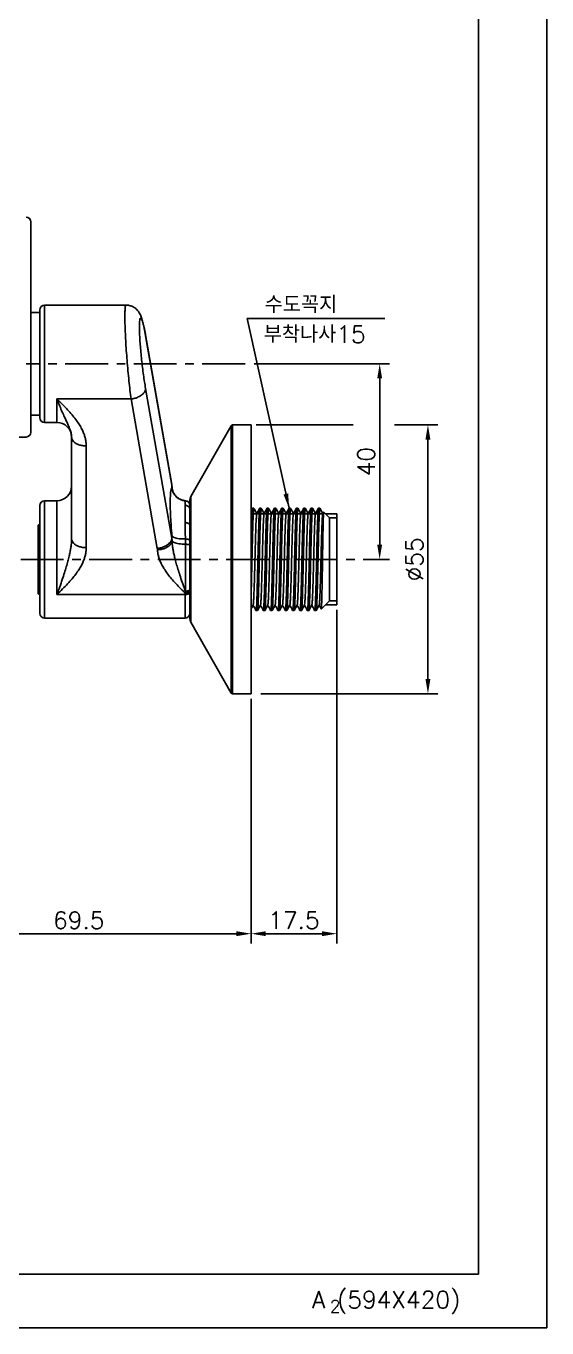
# Model space of a CAD drawing. Extents: x 1183 to 1777, y -1245 to -825.
# Drawn here: x 1670.5 to 1777, y -1245 to -978.7 of the extents above; entities that cross this region are included whole.
import ezdxf

# ---------------------------------------------------------------- set-up
doc = ezdxf.new("R2010")
doc.units = 0
doc.header["$LTSCALE"] = 7
doc.header["$MEASUREMENT"] = 0
doc.linetypes.add('CENTER', pattern=[2, 1.25, -0.25, 0.25, -0.25])
doc.layers.get('0').update_dxf_attribs({"color": 2, "linetype": 'CONTINUOUS'})
for name, color, linetype in [('CL', 1, 'CENTER'), ('DIM', 2, 'CONTINUOUS'), ('DWG', 7, 'CONTINUOUS'), ('hat', 3, 'CONTINUOUS')]:
    doc.layers.add(name, color=color, linetype=linetype)
doc.styles.add('GHS', font='ROMANS', dxfattribs={"bigfont": 'GHS'})
doc.dimstyles.get("Standard").update_dxf_attribs({"dimtxt": 0.18, "dimasz": 0.18, "dimexe": 0.18, "dimexo": 0.0625, "dimgap": 0.09, "dimtad": 0, "dimtih": 1, "dimtoh": 1, "dimdec": 4, "dimzin": 0, "dimdsep": 46, "dimtxsty": 'Standard', "dimcen": 0.09, "dimadec": 0, "dimazin": 0, "dimtfac": 1, "dimtdec": 4, "dimtofl": 0, "dimtmove": 0, "dimatfit": 3, "dimfxl": 0, "dimtolj": 1, "dimtzin": 0, "dimarcsym": 0})

# ---------------------------------------------------------------- blocks, each defined once
blk = doc.blocks.new('BORDER')
for p, q in [((1.00000000000004, 0), (1.00000000000004, 1.00000000000004)), ((0, 0), (1.00000000000004, 0))]:
    blk.add_line(p, q)
blk = doc.blocks.new('양식')
at = {"color": 4}
for p, q in [((1768.000000906221, 385.9999992715987), (1768.000000906221, 10.99999927159865)), ((1768.000000906221, 10.99999927159865), (1219.000000906221, 10.99999927159865))]:
    blk.add_line(p, q, dxfattribs=at)
at = {"xscale": 594, "yscale": 420, "zscale": 594}
blk.add_blockref('BORDER', (1188.000000906221, -7.28401346350438e-07), dxfattribs=at)
at = {"color": 7, "style": 'GHS'}
for s, height, p in [('A (594X420)', 3.5, (1734.013847152984, 4.026903004543783)), ('2', 2.5, (1737.667529267826, 3.194927839217144))]:
    blk.add_text(s, height=height, dxfattribs=at).set_placement(p)

msp = doc.modelspace()

# ---------------------------------------------------------------- linework, layer by layer
for p, q in [((1734.042954012657, -1098.095363031754), (1734.042954012657, -1166.348027385721)), ((1716.542954012657, -1116.279861953754), (1716.542954012657, -1166.348027385721)), ((1716.542954012657, -1116.279861953754), (1716.542954012657, -1166.348027385721)), ((1650.042954012657, -1164.348027385721), (1714.499951717267, -1164.348027385721)), ((1719.542954012657, -1164.348027385721), (1731.042954012657, -1164.348027385721))]:
    msp.add_line(p, q)
for points in [[(1713.542954012657, -1163.848027385721), (1713.542954012657, -1164.848027385721), (1716.542954012657, -1164.348027385721)], [(1719.542954012657, -1163.848027385721), (1719.542954012657, -1164.848027385721), (1716.542954012657, -1164.348027385721)], [(1731.042954012657, -1163.848027385721), (1731.042954012657, -1164.848027385721), (1734.042954012657, -1164.348027385721)]]:
    msp.add_solid(points)
at = {"layer": 'CL'}
for p, q in [((1715.316473406007, -1047.769447060939), (1670.585956297847, -1047.769447060939)), ((1669.459892264103, -1087.779863031754), (1740.415198430457, -1087.779863031754))]:
    msp.add_line(p, q, dxfattribs=at)
at = {"layer": 'DIM'}
for p, q in [((1717.163681242452, -1047.769447061004), (1744.81501815164, -1047.769447061004)), ((1742.81501815164, -1050.769447061004), (1742.81501815164, -1084.779863031754)), ((1717.542954012657, -1060.279864109754), (1737.377675647087, -1060.279864109754)), ((1745.826354904458, -1060.279864109754), (1754.673642897343, -1060.279864109754)), ((1752.673642897343, -1063.279864109754), (1752.673642897343, -1112.279861953754)), ((1740.458200725847, -1087.779863031754), (1744.81501815164, -1087.779863031754)), ((1718.499951717267, -1115.279861953754), (1754.673642897343, -1115.279861953754))]:
    msp.add_line(p, q, dxfattribs=at)
for points in [[(1742.31501815164, -1050.769447061004), (1743.31501815164, -1050.769447061004), (1742.81501815164, -1047.769447061004)], [(1752.173642897343, -1063.279864109754), (1753.173642897343, -1063.279864109754), (1752.673642897343, -1060.279864109754)], [(1742.31501815164, -1084.779863031754), (1743.31501815164, -1084.779863031754), (1742.81501815164, -1087.779863031754)], [(1752.173642897343, -1112.279861953754), (1753.173642897343, -1112.279861953754), (1752.673642897343, -1115.279861953754)]]:
    msp.add_solid(points, dxfattribs=at)
at = {"layer": 'DWG', "color": 7, "linetype": 'Continuous'}
for p, q in [((1671.542954002457, -1018.746947060939), (1671.542954002458, -1061.746947060839)), ((1671.542954002457, -1037.269447061004), (1673.342954012656, -1037.269447061004)), ((1671.542954002457, -1058.269447061004), (1673.342954012656, -1058.269447061004)), ((1670.542954002458, -1062.746947060839), (1622.543089589557, -1062.746947060839))]:
    msp.add_line(p, q, dxfattribs=at)
at = {"layer": 'DWG'}
for p, q in [((1674.342954012656, -1035.769447061054), (1690.991126874258, -1035.769447061054)), ((1674.342954012656, -1035.769447240554), (1674.342954012656, -1059.769446881454)), ((1673.342954012656, -1036.770015923954), (1673.342954012656, -1058.768878198154)), ((1694.954735921458, -1041.852999819654), (1700.324770201758, -1072.428783119954)), ((1694.970765517757, -1042.037845378854), (1700.340799953958, -1072.613629566654)), ((1700.340799953958, -1083.408628091654), (1694.970765517757, -1052.832843903854)), ((1676.842954012656, -1054.966112744354), (1676.842954012656, -1059.769447060654)), ((1691.999961311558, -1054.966112744354), (1676.842955887358, -1054.966112744354)), ((1697.369884333159, -1085.541262562254), (1691.999961311558, -1054.966112744354)), ((1674.342954012656, -1059.769447061054), (1676.842954012656, -1059.769447061054)), ((1704.237822506959, -1074.940517542154), (1712.456773138856, -1060.431994038354)), ((1712.456773134258, -1060.431994048354), (1712.456773134258, -1115.127732015154)), ((1712.717799497858, -1060.279863033754), (1712.717799497858, -1115.279863029854)), ((1712.717799497958, -1060.279863031754), (1716.542954012657, -1060.279863031754)), ((1716.542954012657, -1115.279861953754), (1716.542954012657, -1060.279864109754)), ((1679.842954012656, -1062.769446223054), (1679.842954012656, -1083.574862403554)), ((1682.842954012656, -1064.568612577354), (1682.842954012656, -1085.374028882154)), ((1700.340799953958, -1072.613629566654), (1700.340799953958, -1073.153643964854)), ((1700.368161792858, -1072.863797673854), (1700.367133236158, -1072.816712238854)), ((1700.377491683257, -1072.995611876054), (1700.378138350858, -1073.004769984654)), ((1674.342954012656, -1075.779863031754), (1674.342954012656, -1099.779863031754)), ((1676.842954012656, -1075.779863031754), (1674.342954012656, -1075.779863031754)), ((1676.842954012656, -1075.779863031754), (1676.842954012656, -1094.976528715154)), ((1704.042954012657, -1099.878531535354), (1704.042954012657, -1075.681194528154)), ((1704.237822506959, -1100.619208521354), (1704.237822506959, -1074.940517542154)), ((1673.342954012656, -1076.780061016454), (1673.342954012656, -1098.779671860754)), ((1703.042953603657, -1080.248435458754), (1703.042953665358, -1076.699303139854)), ((1731.202366253958, -1078.464363031754), (1716.542954012657, -1078.464363031754)), ((1716.790951942858, -1077.312385092354), (1716.801395155857, -1077.302363031854)), ((1716.801394592058, -1077.302363031754), (1717.091596766557, -1077.302363031754)), ((1717.102039416259, -1077.312385093254), (1717.091599898158, -1077.302363032654)), ((1718.290951942858, -1077.312385092354), (1718.301397723659, -1077.302363032654)), ((1718.301394592058, -1077.302363031754), (1718.591596766557, -1077.302363031754)), ((1718.602039416259, -1077.312385093254), (1718.591607708259, -1077.302363042754)), ((1719.790951942858, -1077.312385092354), (1719.801405533757, -1077.302363042754)), ((1719.801394592058, -1077.302363031754), (1720.091596766557, -1077.302363031754)), ((1720.102039416259, -1077.312385093254), (1720.091596980758, -1077.302363031754)), ((1721.290951942858, -1077.312385092354), (1721.301394806258, -1077.302363031754)), ((1721.301394592058, -1077.302363031754), (1721.591596766557, -1077.302363031754)), ((1722.790951942858, -1077.312385092354), (1722.801408529558, -1077.302363049654)), ((1722.801394592058, -1077.302363031754), (1723.091596766557, -1077.302363031754)), ((1723.102039416259, -1077.312385093254), (1723.091598742958, -1077.302363032154)), ((1724.290951942858, -1077.312385092354), (1724.301396568459, -1077.302363032154)), ((1724.301394592058, -1077.302363031754), (1724.591596766557, -1077.302363031754)), ((1724.602039416259, -1077.312385093254), (1724.591604922556, -1077.302363037854)), ((1725.790951942858, -1077.312385092354), (1725.801402748057, -1077.302363037854)), ((1725.801394592058, -1077.302363031754), (1726.091596766557, -1077.302363031754)), ((1726.102039416259, -1077.312385093254), (1726.091597728257, -1077.302363031854)), ((1727.290951942858, -1077.312385092354), (1727.301395553757, -1077.302363031854)), ((1727.301394592058, -1077.302363031754), (1727.591596766557, -1077.302363031754)), ((1727.602039416259, -1077.312385093254), (1727.591597264858, -1077.302363031754)), ((1728.790951942858, -1077.312385092354), (1728.801395090359, -1077.302363031754)), ((1728.801394592058, -1077.302363031754), (1729.091596766557, -1077.302363031754)), ((1730.301394595958, -1077.302363031754), (1730.290951942858, -1077.312385092354)), ((1730.301394592058, -1077.302363031754), (1730.565454012656, -1077.302363031754)), ((1730.565454012656, -1077.365121672054), (1730.565454012656, -1077.302363031754)), ((1730.619982500857, -1077.356891519954), (1730.565454012656, -1077.302363031754)), ((1731.370830944458, -1078.118593874054), (1731.378261335856, -1078.115170368254)), ((1732.542954012657, -1079.279863031754), (1731.378269586258, -1078.115178605354)), ((1734.042954012657, -1078.464363031754), (1731.727454012657, -1078.464363031754)), ((1734.042954775558, -1078.464363031754), (1734.042954775558, -1097.095363031754)), ((1673.042954012657, -1080.761913839354), (1673.342954012656, -1080.588708758554)), ((1673.042954012657, -1094.797751975854), (1673.042954012657, -1080.761974087754)), ((1734.042954012657, -1079.279863031754), (1732.542954012657, -1079.279863031754)), ((1732.542954012657, -1096.279863031754), (1732.542954012657, -1079.279863031754)), ((1700.340799953958, -1082.868613693354), (1700.340799953958, -1083.408628091654)), ((1703.124711187859, -1094.325368508154), (1703.124714866157, -1084.678599554954)), ((1673.042954012657, -1094.797812224254), (1673.342954012656, -1094.971017304954)), ((1676.842955912158, -1094.976528715154), (1703.042954012657, -1094.976528715154)), ((1703.042954012657, -1099.779863031754), (1703.042933734458, -1094.655812882654)), ((1732.542954012657, -1096.279863031754), (1730.885032540457, -1097.937784503954)), ((1734.042954012657, -1097.095363031754), (1731.727454012657, -1097.095363031754)), ((1734.042954012657, -1096.279863031754), (1732.542954012657, -1096.279863031754)), ((1674.342954012656, -1099.779863031754), (1703.042954012657, -1099.779863031754)), ((1717.540951942858, -1098.247340971154), (1717.551398316857, -1098.257363030454)), ((1717.551394592058, -1098.257363031754), (1717.841596766557, -1098.257363031754)), ((1717.852039416259, -1098.247340970354), (1717.841597557457, -1098.257363031754)), ((1719.040951942858, -1098.247340971154), (1719.051395382958, -1098.257363031754)), ((1719.051394592058, -1098.257363031754), (1719.341596766557, -1098.257363031754)), ((1720.540951942858, -1098.247340971154), (1720.551405252158, -1098.257363021354)), ((1720.551394592058, -1098.257363031754), (1720.841596766557, -1098.257363031754)), ((1720.852039416259, -1098.247340970354), (1720.841597251358, -1098.257363031754)), ((1722.040951942858, -1098.247340971154), (1722.051395076757, -1098.257363031754)), ((1722.051394592058, -1098.257363031754), (1722.341596766557, -1098.257363031754)), ((1722.352039416259, -1098.247340970354), (1722.341598482359, -1098.257363031554)), ((1723.540951942858, -1098.247340971154), (1723.551396307758, -1098.257363031554)), ((1723.551394592058, -1098.257363031754), (1723.841596766557, -1098.257363031754)), ((1723.852039416259, -1098.247340970354), (1723.841673352558, -1098.257362492654)), ((1725.040951942858, -1098.247340971154), (1725.051471178056, -1098.257362492654)), ((1725.051394592058, -1098.257363031754), (1725.341596766557, -1098.257363031754)), ((1725.352039416259, -1098.247340970354), (1725.341597272058, -1098.257363031754)), ((1726.540951942858, -1098.247340971154), (1726.551395097457, -1098.257363031754)), ((1726.551394592058, -1098.257363031754), (1726.841596766557, -1098.257363031754)), ((1728.040951942858, -1098.247340971154), (1728.051415001559, -1098.257362993454)), ((1728.051394592058, -1098.257363031754), (1728.341596766557, -1098.257363031754)), ((1729.551394592058, -1098.257363031754), (1729.841596766557, -1098.257363031754)), ((1729.852039416259, -1098.247340970354), (1729.841602594757, -1098.257363028654)), ((1704.237822506959, -1100.619208521354), (1712.456773138856, -1115.127732025154)), ((1712.717799497958, -1115.279863031754), (1716.542954012657, -1115.279863031754))]:
    msp.add_line(p, q, dxfattribs=at)
at = {"layer": 'DWG', "color": 7, "linetype": 'Continuous'}
for centre, radius, start, end in [((1670.542360705757, -1018.747210596039), 0.9999942032, 0.01509188689723217, 89.9776311232038), ((1670.542954002458, -1061.746947060839), 1, 270, 0)]:
    msp.add_arc(centre, radius, start, end, dxfattribs=at)
at = {"layer": 'DWG'}
for centre, radius, start, end in [((1674.342954012656, -1036.769447061054), 1, 90, 180), ((1674.342954012656, -1058.769447061054), 1, 180, 270), ((1676.842954012656, -1062.769447061054), 3, 0, 90), ((1712.717799499158, -1060.579863031754), 0.3, 90, 150.4688519059707), ((1676.842954012656, -1072.779863031754), 3, 270, 0), ((1674.342954012656, -1076.779863031754), 1, 90, 180), ((1703.042954012657, -1076.766758861554), 1, 2.08440831604393e-10, 85.35742696410975), ((1705.542954012657, -1075.679863031754), 1.5, 150.4688289664959, 180), ((1674.342954012656, -1098.779863031754), 1, 180, 270), ((1703.042954012657, -1098.779863031754), 1, 270, 0), ((1705.542954012657, -1099.879863031754), 1.5, 180, 209.5311710335041), ((1712.717799499158, -1114.979863031754), 0.3, 209.5311480940293, 270)]:
    msp.add_arc(centre, radius, start, end, dxfattribs=at)
for points in [[(1691.999961311558, -1054.966112744354), (1691.779580690458, -1053.182993510454), (1691.566128244758, -1051.235990228154), (1691.366001149058, -1049.184072571854), (1691.185402433557, -1047.091246065154), (1691.029750131456, -1045.021205852054), (1690.903683622757, -1043.036565722654), (1690.810931472757, -1041.197147383154), (1690.754190437258, -1039.557749074654), (1690.735093820957, -1038.166933662954), (1690.754191608858, -1037.066077023654), (1690.810933757559, -1036.288205895554), (1690.903686848258, -1035.857084099054), (1690.996567091757, -1035.793565855854)], [(1690.987761376357, -1035.769549669954), (1691.269669308258, -1035.782459015354), (1691.980213016357, -1035.934379175754), (1692.606422173856, -1036.229986541954), (1693.128357415059, -1036.632810052654), (1693.526285038559, -1037.088166559854), (1693.807139528559, -1037.539708281354), (1694.004753500856, -1037.962697281254), (1694.159333344058, -1038.377996226154), (1694.296312725757, -1038.817703316054), (1694.428383805957, -1039.307115145254), (1694.561042225658, -1039.861475133854), (1694.696119545857, -1040.487765346354), (1694.833618985959, -1041.186892470654), (1694.954744387557, -1041.853050119454)], [(1694.970765517757, -1052.832843903854), (1694.750570771457, -1051.496689554654), (1694.537078196658, -1050.036338318754), (1694.336918853358, -1048.497247709854), (1694.156284856357, -1046.927434276954), (1694.000602135257, -1045.374688220654), (1693.874510653957, -1043.885988873154), (1693.781741384057, -1042.506221570354), (1693.724992448759, -1041.276504274154), (1693.705898018057, -1040.233279025954), (1693.725007880457, -1039.407588370054), (1693.781771233757, -1038.824208392954), (1693.874553364258, -1038.500963986754), (1694.000656120958, -1038.448243852854), (1694.156348390858, -1038.668445216954), (1694.336989127558, -1039.155704083954), (1694.537153067457, -1039.896023364354), (1694.750647408859, -1040.866897698754), (1694.896827310157, -1041.625267885354)], [(1694.896827310157, -1041.625267885354), (1694.970765517757, -1042.037845378854)], [(1694.970765517757, -1042.037845378854), (1694.954269346658, -1041.853134606254)], [(1694.970765517757, -1052.832843903854), (1694.869538059859, -1053.309886115954), (1694.572753937057, -1053.777187500054), (1694.100638174758, -1054.202902225254), (1693.485364474058, -1054.558018428754), (1692.768862676858, -1054.818335372454), (1691.999961311558, -1054.966112744754)], [(1676.842954012656, -1054.966114494754), (1677.425863144858, -1056.433160268454), (1677.942304468059, -1057.642876300854), (1678.389210210957, -1058.633537509454), (1678.768354628457, -1059.451604007454), (1679.084486467058, -1060.141621686854), (1679.340180019857, -1060.733936582354), (1679.537293009256, -1061.247461238254), (1679.680072313557, -1061.697065729054), (1679.774430656457, -1062.094695975354), (1679.826712680657, -1062.449566837654), (1679.842954012656, -1062.769446156554)], [(1676.842955887358, -1054.966112744354), (1678.008743521257, -1056.117768383554), (1679.041850697257, -1057.184922706354), (1679.935902772857, -1058.186148421654), (1680.694296239657, -1059.135166172754), (1681.326604562957, -1060.045010593054), (1681.837960780959, -1060.918149886154), (1682.232071257859, -1061.747917315254), (1682.517501730157, -1062.528920061754), (1682.706099578758, -1063.258919699854), (1682.810562766958, -1063.938048202554), (1682.842954012656, -1064.568612577354)], [(1679.842954012656, -1062.769446156554), (1679.945176533758, -1063.235104691554), (1680.244877801259, -1063.669029366954), (1680.721633669058, -1064.041648933154), (1681.342954012656, -1064.327569982554), (1682.066496877356, -1064.507307468154), (1682.842954012656, -1064.568612577354)], [(1700.340799953958, -1082.868613693354), (1700.197334536559, -1080.929191555254), (1700.092189334657, -1079.126287057654), (1700.028176904458, -1077.501458630454), (1700.007057082558, -1076.090646741054), (1700.029534779457, -1074.928539032054), (1700.094681931758, -1074.043091603454), (1700.199830158557, -1073.450308639154), (1700.340799953958, -1073.153643964854)], [(1700.340799798158, -1072.613628679154), (1700.324507190857, -1072.428856278354)], [(1700.340608424758, -1072.528852360754), (1700.324774694757, -1072.428809117554)], [(1700.352568089256, -1072.624835555254), (1700.340608424758, -1072.528852360754)], [(1700.340799387057, -1073.153644028654), (1700.499933785559, -1073.825522680754), (1700.808431418758, -1074.443961042154), (1701.249904097356, -1074.976106070954), (1701.800899654658, -1075.393688849954), (1702.432147786158, -1075.674526304054), (1703.110116124357, -1075.803699707154)], [(1700.340799953958, -1072.613629566554), (1700.353555051757, -1072.696746745754), (1700.362679457058, -1072.780170250354), (1700.366738772758, -1072.835904331454)], [(1700.340799953958, -1073.153643964854), (1700.353167184258, -1073.051411150254)], [(1700.364654965459, -1072.768804395454), (1700.357377070159, -1072.672864033654), (1700.352568089256, -1072.624835555254)], [(1700.353167184258, -1073.051411150254), (1700.358200914958, -1073.002413535854), (1700.365753261758, -1072.908616705454)], [(1700.367133236158, -1072.816712238854), (1700.364654965459, -1072.768804395454)], [(1700.365753261758, -1072.908616705454), (1700.368161815557, -1072.863795514554)], [(1700.366738772758, -1072.835904331454), (1700.368161815557, -1072.863795514554)], [(1700.367134924358, -1072.816722305754), (1700.368550600557, -1072.847281979954), (1700.373383426657, -1072.933982681354)], [(1700.368163315057, -1072.863825693754), (1700.371520439858, -1072.911931931154)], [(1700.371520439858, -1072.911931931154), (1700.373204306258, -1072.935567810854), (1700.377479716059, -1072.995439854054)], [(1700.373383426657, -1072.933982681354), (1700.376237127257, -1072.977604489754)], [(1700.376237127257, -1072.977604489754), (1700.377486759659, -1072.995546386854)], [(1700.377533255258, -1072.995634232354), (1700.392679936358, -1073.151398165054)], [(1700.392679936358, -1073.151398165054), (1700.428391853857, -1073.372276646754), (1700.634041301859, -1074.013300758354), (1700.979174810458, -1074.594298064754), (1701.446637111658, -1075.083979044854), (1702.012073830758, -1075.456255171954), (1702.645408265759, -1075.691810873054), (1703.123893255857, -1075.770012418154)], [(1703.042953317758, -1076.699325003254), (1703.070356721557, -1076.102416734454), (1703.110114700258, -1075.803709247254)], [(1703.110116513957, -1075.803698890954), (1703.118036493657, -1075.780631166754), (1703.124209284757, -1075.772125103254)], [(1704.042954012657, -1076.798420999354), (1703.973134184657, -1076.432426308554), (1703.773421754857, -1076.117539527954), (1703.471705048556, -1075.897732238754), (1703.110116513957, -1075.803698890954)], [(1704.042954012657, -1077.622682335654), (1703.994013499758, -1077.337353120354), (1703.851976140657, -1077.079944190754), (1703.630744482856, -1076.875661594054), (1703.351973998459, -1076.744503164754), (1703.042954012657, -1076.699308633654)], [(1716.542839881757, -1082.867509233154), (1716.580816746759, -1081.465394743154), (1716.625341106758, -1080.024576364154), (1716.669147681858, -1078.869264121854), (1716.713174118759, -1078.009650294254), (1716.756978211157, -1077.483179554254), (1716.791161565758, -1077.312484239454)], [(1716.542954239958, -1077.788306927954), (1716.603908562458, -1077.671336231754), (1716.790951943756, -1077.312385092854)], [(1717.091841757558, -1077.302898420454), (1717.048858984958, -1077.469806680154), (1717.004948211157, -1077.984944772954), (1716.960822696858, -1078.835429702254), (1716.916927760058, -1079.983850378554), (1716.872924774856, -1081.398849352354), (1716.828963956658, -1083.028371776954), (1716.784659362758, -1084.833031006954), (1716.740660710959, -1086.725530976154), (1716.696211780756, -1088.673433507854), (1716.651369803158, -1090.607063224154), (1716.606903417858, -1092.426469501454), (1716.563055099958, -1094.063451756554)], [(1717.701794651857, -1078.494300357554), (1717.666807223657, -1078.536302766954), (1717.620935664058, -1078.927073117254), (1717.575064104356, -1079.643686013954), (1717.529192544757, -1080.659765255454), (1717.483320985157, -1081.937912253354), (1717.437449425457, -1083.431082552954), (1717.391577865858, -1085.084317387954), (1717.345706306256, -1086.836766534554), (1717.299834746558, -1088.623928010954), (1717.253963186959, -1090.380022187254), (1717.208091627357, -1092.040412919854), (1717.162220067658, -1093.543986599654), (1717.116348508058, -1094.835401545354), (1717.070476948458, -1095.867124952254), (1717.024605388757, -1096.601182420754), (1716.978733829157, -1097.010555671154), (1716.942258302359, -1097.070700396454)], [(1717.102039415459, -1077.312385093654), (1717.122040829558, -1077.350770566254)], [(1717.122040829558, -1077.350770566254), (1717.295285282158, -1077.683238864254), (1717.545172753158, -1078.162750331454), (1717.625807460858, -1078.317469892854)], [(1717.625807460858, -1078.317469892854), (1717.696495597258, -1078.453099411254)], [(1717.684752412559, -1078.475630952354), (1717.854022384558, -1078.150846462154), (1718.103908563957, -1077.671336228854), (1718.290951943756, -1077.312385092854)], [(1717.772852925358, -1094.063451756554), (1717.816701243359, -1092.426469501454), (1717.861167628558, -1090.607063224154), (1717.906009606257, -1088.673433507854), (1717.950458536458, -1086.725530976154), (1717.994457188259, -1084.833031006954), (1718.038761782158, -1083.028371776954), (1718.082722600259, -1081.398849352354), (1718.126725585557, -1079.983850378554), (1718.170620522258, -1078.835429702254), (1718.214746036658, -1077.984944772954), (1718.258656810358, -1077.469806680154), (1718.293549967857, -1077.313608520654)], [(1718.604303795059, -1077.318278714054), (1718.562899140258, -1077.377972087954), (1718.521365999857, -1077.752479967054), (1718.479647258257, -1078.433398589554), (1718.438055099958, -1079.395680365154)], [(1718.602039415459, -1077.312385093654), (1718.622040830058, -1077.350770567254)], [(1718.622040830058, -1077.350770567254), (1718.795285283257, -1077.683238866454), (1719.045172754257, -1078.162750333554), (1719.125807461758, -1078.317469894554)], [(1719.179405065858, -1078.484348494654), (1719.134697131958, -1078.774735672454), (1719.088825572257, -1079.395834575354), (1719.042954012657, -1080.325522432254)], [(1719.125807461758, -1078.317469894554), (1719.196495597258, -1078.453099411254)], [(1719.184752412559, -1078.475630952354), (1719.354022385756, -1078.150846459854), (1719.603908565158, -1077.671336226554), (1719.790951943756, -1077.312385092854)], [(1720.091596862058, -1077.302365611754), (1720.047208590157, -1077.482950651254), (1720.003224116057, -1078.012064540754), (1719.959236367257, -1078.871885310054), (1719.915340899958, -1080.030551520254), (1719.871204669759, -1081.458891319954), (1719.827287911558, -1083.094047874854), (1719.783159637558, -1084.896251830254), (1719.739237045757, -1086.787714092754), (1719.695129888456, -1088.720733317854), (1719.651152839859, -1090.616230942854), (1719.607082774457, -1092.419413003454), (1719.563055099958, -1094.063451756554)], [(1719.647852925358, -1079.395680365154), (1719.689445083757, -1078.433398589554), (1719.731163825358, -1077.752479967054), (1719.772696965756, -1077.377972087954), (1719.806237872958, -1077.325942872854)], [(1720.683175581457, -1078.474862724654), (1720.648458599859, -1078.652312355254), (1720.602587040157, -1079.175834036054), (1720.556715480558, -1080.016042178954), (1720.510843920958, -1081.142011441254), (1720.464972361257, -1082.512298538454), (1720.419100801657, -1084.076467637154), (1720.373229242058, -1085.776946735054), (1720.327357682358, -1087.551146699754), (1720.281486122756, -1089.333764972354), (1720.235614563157, -1091.059189143554), (1720.189743003459, -1092.663911933454), (1720.143871443858, -1094.088868689554), (1720.097999884258, -1095.281611365254), (1720.052128324558, -1096.198238962854), (1720.006256764959, -1096.805013386954), (1719.961139150859, -1097.080174118254)], [(1720.102039415459, -1077.312385093654), (1720.122040830356, -1077.350770567754)], [(1720.122040830356, -1077.350770567754), (1720.295285283957, -1077.683238867754), (1720.545172754957, -1078.162750334954), (1720.625807462257, -1078.317469895554)], [(1720.625807462257, -1078.317469895554), (1720.696495597258, -1078.453099411254)], [(1720.684752412559, -1078.475630952354), (1720.854022386557, -1078.150846458454), (1721.103908565858, -1077.671336225154), (1721.290951943756, -1077.312385092854)], [(1720.772852925358, -1094.063451756554), (1720.816880599958, -1092.419413003454), (1720.860950665258, -1090.616230942854), (1720.904927713957, -1088.720733317854), (1720.949034871257, -1086.787714092754), (1720.992957463059, -1084.896251830254), (1721.037085737058, -1083.094047874854), (1721.081002495257, -1081.458891319954), (1721.125138725456, -1080.030551520254), (1721.169034192757, -1078.871885310054), (1721.213021941458, -1078.012064540754), (1721.257006415657, -1077.482950651254), (1721.291742818658, -1077.312757327654)], [(1721.592475014659, -1077.303672211154), (1721.549914505056, -1077.461658671554), (1721.505207402857, -1077.980911862454), (1721.460699267657, -1078.838252092854), (1721.416893414957, -1079.984857510254), (1721.372853202158, -1081.401341082954), (1721.329024340257, -1083.026009985754), (1721.285211481158, -1084.809785643454), (1721.241479867859, -1086.689768538654), (1721.197078020758, -1088.635548634054), (1721.152035212958, -1090.578931999154), (1721.107105961357, -1092.418500562154), (1721.063055099958, -1094.063451756554)], [(1722.198987810458, -1078.485788884754), (1722.162220067658, -1078.560209843454), (1722.116348508058, -1078.984415215954), (1722.070476948458, -1079.732352557754), (1722.024605388757, -1080.776492715954), (1721.978733829157, -1082.078404270254), (1721.932862269558, -1083.590168069954), (1721.886990709856, -1085.256140981954), (1721.841119150257, -1087.015003935154), (1721.795247590657, -1088.802018876354), (1721.749376030957, -1090.551411568854), (1721.703504471358, -1092.198792529354), (1721.657632911756, -1093.683526996154), (1721.611761352058, -1094.950966698454), (1721.565889792459, -1095.954461282654), (1721.520018232857, -1096.657075360854), (1721.474146673158, -1097.032947982554), (1721.442250518458, -1097.060314553254)], [(1721.603909587859, -1077.311458430054), (1721.594047980958, -1077.302915317354), (1721.592475014659, -1077.303672211154)], [(1721.602039415459, -1077.312385093654), (1721.622040830156, -1077.350770567454)], [(1721.622040830156, -1077.350770567454), (1721.795285283559, -1077.683238866954), (1722.045172754559, -1078.162750334154), (1722.125807461958, -1078.317469894954)], [(1722.125807461958, -1078.317469894954), (1722.196495597258, -1078.453099411254)], [(1722.184752412559, -1078.475630952354), (1722.354022386157, -1078.150846459154), (1722.603908565558, -1077.671336225854), (1722.790951943756, -1077.312385092854)], [(1722.272852925358, -1094.063451756554), (1722.316903786858, -1092.418500562154), (1722.361833038456, -1090.578931999154), (1722.406875846257, -1088.635548634054), (1722.451277693357, -1086.689768538654), (1722.495009306658, -1084.809785643454), (1722.538822165758, -1083.026009985754), (1722.582651027657, -1081.401341082954), (1722.626691240457, -1079.984857510254), (1722.670497093157, -1078.838252092854), (1722.715005228358, -1077.980911862454), (1722.759712330459, -1077.461658671554), (1722.794806480859, -1077.314223078354)], [(1723.091689805657, -1077.302639788854), (1723.048503038357, -1077.472599833854), (1723.004666896657, -1077.989334969854), (1722.960607425757, -1078.840353743954), (1722.916849641057, -1079.986141367754), (1722.872662768658, -1081.407973626354), (1722.827773726757, -1083.074987213654), (1722.782947029857, -1084.905223564354), (1722.738906404258, -1086.802161044554), (1722.694855890659, -1088.732709338054), (1722.650922148558, -1090.625976162154), (1722.606979400556, -1092.423480401754), (1722.563055099858, -1094.063451756554)], [(1723.679659893456, -1078.499436866754), (1723.675981535558, -1078.498734092354), (1723.630109975959, -1078.822213988954), (1723.584238416357, -1079.475395957054), (1723.538366856658, -1080.434238482354), (1723.492495297058, -1081.663449674654), (1723.446623737458, -1083.117786247954), (1723.400752177757, -1084.743718779754), (1723.354880618157, -1086.481401955554), (1723.309009058558, -1088.266877281354), (1723.263137498858, -1090.034427188754), (1723.217265939257, -1091.718993885954), (1723.171394379657, -1093.258573924754), (1723.125522819957, -1094.596500346354), (1723.079651260358, -1095.683528409154), (1723.033779700756, -1096.479648128154), (1722.987908141058, -1096.955556912954), (1722.951901703156, -1097.080895520154)], [(1723.102039415459, -1077.312385093654), (1723.122040829958, -1077.350770567054)], [(1723.122040829958, -1077.350770567054), (1723.295285283057, -1077.683238866054), (1723.545172754057, -1078.162750333254), (1723.625807461558, -1078.317469894254)], [(1723.625807461558, -1078.317469894254), (1723.696495597258, -1078.453099411254)], [(1723.684752412559, -1078.475630952354), (1723.854022385658, -1078.150846460154), (1724.103908565058, -1077.671336226854), (1724.290951943756, -1077.312385092854)], [(1723.772852925358, -1094.063451756554), (1723.816777226057, -1092.423480401754), (1723.860719974058, -1090.625976162154), (1723.904653716158, -1088.732709338054), (1723.948704229759, -1086.802161044554), (1723.992744855357, -1084.905223564354), (1724.037571552257, -1083.074987213654), (1724.082460594156, -1081.407973626354), (1724.126647466557, -1079.986141367754), (1724.170405251258, -1078.840353743954), (1724.214464722058, -1077.989334969854), (1724.258300863858, -1077.472599833854), (1724.293019468258, -1077.313356781854)], [(1724.591824676258, -1077.302874560054), (1724.548453374559, -1077.472991373154), (1724.504072254156, -1077.998659697454), (1724.460297739757, -1078.847450154454), (1724.416537043457, -1079.995317246954), (1724.372497571358, -1081.413730513054), (1724.328677030157, -1083.039598512854), (1724.284652509057, -1084.833319663154), (1724.240819757659, -1086.718586392954), (1724.196927150559, -1088.642147745954), (1724.152222952558, -1090.570991076654), (1724.107333946158, -1092.409526658054), (1724.063055099958, -1094.063451756554)], [(1725.190375188457, -1078.468562011754), (1725.189743003459, -1078.468089318254), (1725.143871443858, -1078.689769171254), (1725.097999884258, -1079.246025960854), (1725.052128324558, -1080.116385674854), (1725.006256764959, -1081.268813188954), (1724.960385205359, -1082.660891376054), (1724.914513645658, -1084.241382343154), (1724.868642086058, -1085.952113332854), (1724.822770526458, -1087.730117873754), (1724.776898966757, -1089.509953372954), (1724.731027407157, -1091.226109845854), (1724.685155847558, -1092.815421126554), (1724.639284287858, -1094.219389810454), (1724.593412728256, -1095.386340353954), (1724.547541168657, -1096.273321084154), (1724.501669608959, -1096.847685110854), (1724.455798049358, -1097.088291953154), (1724.455031899657, -1097.087628859054)], [(1724.602039415459, -1077.312385093654), (1724.622040828657, -1077.350770564654)], [(1724.622040828657, -1077.350770564654), (1724.795285280258, -1077.683238860554), (1725.045172751257, -1078.162750327754), (1725.125807459357, -1078.317469889954)], [(1725.125807459357, -1078.317469889954), (1725.196495597258, -1078.453099411254)], [(1725.184752412559, -1078.475630952354), (1725.354022382759, -1078.150846465554), (1725.603908562156, -1077.671336232254), (1725.790951943756, -1077.312385092854)], [(1725.272852925358, -1094.063451756554), (1725.317131771659, -1092.409526658054), (1725.362020778059, -1090.570991076654), (1725.406724976058, -1088.642147745954), (1725.450617583158, -1086.718586392954), (1725.494450334458, -1084.833319663154), (1725.538474855657, -1083.039598512854), (1725.582295396857, -1081.413730513054), (1725.626334868857, -1079.995317246954), (1725.670095565258, -1078.847450154454), (1725.713870079657, -1077.998659697454), (1725.758251199957, -1077.472991373154), (1725.793474487058, -1077.313572591954)], [(1726.091830169458, -1077.302879775554), (1726.049018542559, -1077.468562052254), (1726.004568005357, -1077.990881497554), (1725.960092918358, -1078.852151864954), (1725.916079824958, -1080.008762306354), (1725.871589043756, -1081.445445784754), (1725.827100699157, -1083.101398222354), (1725.783167130158, -1084.895935695954), (1725.739303900857, -1086.784793177254), (1725.695181609459, -1088.718472532254), (1725.651187032058, -1090.614786313554), (1725.607099968958, -1092.418736378054), (1725.563055099958, -1094.063451756554)], [(1726.694046635057, -1078.480768730254), (1726.657632911756, -1078.587520731154), (1726.611761352058, -1079.045004513154), (1726.565889792459, -1079.823990168454), (1726.520018232857, -1080.895805756254), (1726.474146673158, -1082.221001213354), (1726.428275113558, -1083.750800383754), (1726.382403553959, -1085.428896311054), (1726.336531994257, -1087.193523714754), (1726.290660434657, -1088.979732371154), (1726.244788875058, -1090.721777720354), (1726.198917315356, -1092.355540710854), (1726.153045755757, -1093.820887814254), (1726.107174196157, -1095.063884346054), (1726.061302636457, -1096.038779626654), (1726.015431076858, -1096.709690915854), (1725.969559517256, -1097.051924140254), (1725.955588011159, -1097.053964213954)], [(1726.102039415459, -1077.312385093654), (1726.122040828858, -1077.350770564954)], [(1726.122040828858, -1077.350770564954), (1726.295285280658, -1077.683238861454), (1726.545172751658, -1078.162750328654), (1726.625807459757, -1078.317469890654)], [(1726.625807459757, -1078.317469890654), (1726.696495597258, -1078.453099411254)], [(1726.684752412559, -1078.475630952354), (1726.854022383159, -1078.150846464954), (1727.103908562556, -1077.671336231654), (1727.290951943756, -1077.312385092854)], [(1726.772852925358, -1094.063451756554), (1726.816897794459, -1092.418736378054), (1726.860984857558, -1090.614786313554), (1726.904979434958, -1088.718472532254), (1726.949101726357, -1086.784793177254), (1726.992964955658, -1084.895935695954), (1727.036898524559, -1083.101398222354), (1727.081386869257, -1081.445445784754), (1727.125877650357, -1080.008762306354), (1727.169890743859, -1078.852151864954), (1727.214365830858, -1077.990881497554), (1727.258816368058, -1077.468562052254), (1727.293530580657, -1077.313598729654)], [(1727.591595001757, -1077.302384968254), (1727.547348209559, -1077.481819639854), (1727.503533339059, -1078.007162973554), (1727.459499368059, -1078.865814019054), (1727.415741443558, -1080.018731174454), (1727.371984675458, -1081.431623599554), (1727.327651395259, -1083.079784980554), (1727.283153892757, -1084.896494221754), (1727.239202690758, -1086.789215101754), (1727.195010292257, -1088.725960834754), (1727.150683559057, -1090.636052236954), (1727.106839192657, -1092.428995698054), (1727.063055099858, -1094.063451756554)], [(1728.195102202757, -1078.505139044054), (1728.171394379657, -1078.515808327754), (1728.125522819957, -1078.872999387054), (1728.079651260358, -1079.558023271654), (1728.033779700756, -1080.545666469454), (1727.987908141058, -1081.799577030554), (1727.942036581459, -1083.273602565354), (1727.896165021857, -1084.913488964254), (1727.850293462158, -1086.658877316054), (1727.804421902558, -1088.445525524254), (1727.758550342958, -1090.207672850354), (1727.712678783257, -1091.880460354154), (1727.666807223657, -1093.402318141354), (1727.620935664058, -1094.717231552054), (1727.575064104356, -1095.776802878854), (1727.529192544757, -1096.542032730554), (1727.483320985157, -1096.984755472754), (1727.446657243358, -1097.077034793354)], [(1727.602039415459, -1077.312385093654), (1727.622040829758, -1077.350770566654)], [(1727.622040829758, -1077.350770566654), (1727.795285282559, -1077.683238865054), (1728.045172753559, -1078.162750332254), (1728.125807461158, -1078.317469893554)], [(1728.125807461158, -1078.317469893554), (1728.196495597258, -1078.453099411254)], [(1728.184752412559, -1078.475630952354), (1728.354022385058, -1078.150846461254), (1728.603908564457, -1077.671336227954), (1728.790951943756, -1077.312385092854)], [(1728.272852925358, -1094.063451756554), (1728.316637018157, -1092.428995698054), (1728.360481384558, -1090.636052236954), (1728.404808117757, -1088.725960834754), (1728.449000516259, -1086.789215101754), (1728.492951718257, -1084.896494221754), (1728.537449220758, -1083.079784980554), (1728.581782500958, -1081.431623599554), (1728.625539269058, -1080.018731174454), (1728.669297193557, -1078.865814019054), (1728.713331164558, -1078.007162973554), (1728.757146034957, -1077.481819639854), (1728.791559881658, -1077.312671649454)], [(1729.091903653756, -1077.302993431454), (1729.048334767256, -1077.473928253254), (1729.003405631458, -1078.009185310254), (1728.959163133157, -1078.873577820654), (1728.915408848258, -1080.028544775354), (1728.871352249557, -1081.453726988354), (1728.827518674558, -1083.084991606454), (1728.783474239657, -1084.882980284854), (1728.739624294558, -1086.770796179254), (1728.695879221057, -1088.687974855454), (1728.651737100158, -1090.591537878554), (1728.607208779358, -1092.414453979254), (1728.563055099958, -1094.063451756554)], [(1729.678925818557, -1078.486129438654), (1729.634454012658, -1078.777168739654), (1729.588954012657, -1079.393651269954), (1729.543454012657, -1080.313838008554), (1729.497954012659, -1081.504404661654), (1729.452454012659, -1082.922235205754), (1729.406954012659, -1084.515983322154), (1729.361454012658, -1086.227931888354), (1729.315954012658, -1087.996083187454), (1729.270454012658, -1089.756404136754), (1729.224954012658, -1091.445145227554), (1729.179454012658, -1093.001149194654), (1729.133954012658, -1094.368065809254), (1729.088454012657, -1095.496392585454), (1729.042954012657, -1096.345267498854)], [(1729.102798135558, -1077.312020146454), (1729.093178966458, -1077.302593136754), (1729.091903653756, -1077.302993431454)], [(1729.102039415459, -1077.312385093654), (1729.122040830058, -1077.350770567254)], [(1729.122040830058, -1077.350770567254), (1729.295285283359, -1077.683238866554), (1729.545172754359, -1078.162750333754), (1729.625807461758, -1078.317469894654)], [(1729.625807461758, -1078.317469894654), (1729.696495597258, -1078.453099411254)], [(1729.684752412559, -1078.475630952354), (1729.854022385858, -1078.150846459654), (1730.103908565258, -1077.671336226354), (1730.290951943756, -1077.312385092854)], [(1730.291760626158, -1077.312765671954), (1730.257249825758, -1077.480981146554), (1730.213210294758, -1078.009076957854), (1730.169173682158, -1078.868663892554), (1730.125139130756, -1080.030539547354), (1730.081103307857, -1081.455363275354), (1730.037068422356, -1083.094727562654), (1729.993032651357, -1084.893079543654), (1729.948997690957, -1086.789338542454), (1729.904963151257, -1088.719184313354), (1729.860926976857, -1090.617231750154), (1729.816889160957, -1092.419076121254), (1729.772852925358, -1094.063451756554)], [(1730.565454012656, -1077.365121672054), (1730.523770308457, -1077.722392622354), (1730.481979045159, -1078.387595248554), (1730.440198471657, -1079.339604127054), (1730.398296730557, -1080.553316059454), (1730.355793674659, -1082.011093083854), (1730.313321947659, -1083.649976382454), (1730.271437229558, -1085.394134098454), (1730.229954050758, -1087.193943697154), (1730.188157528159, -1089.025055757454), (1730.146511793359, -1090.811763632554), (1730.104757965857, -1092.510674388054), (1730.063055099958, -1094.063451756554)], [(1731.180450098156, -1078.482165171254), (1731.135954012658, -1078.762306173654), (1731.090454012658, -1079.368333260354), (1731.044954012658, -1080.278981439754), (1730.999454012657, -1081.461271853954), (1730.953954012657, -1082.872388201354), (1730.908454012657, -1084.461227315554), (1730.862954012657, -1086.170249852454), (1730.817454012657, -1087.937564060354), (1730.771954012657, -1089.699167171454), (1730.726454012656, -1091.391263244154), (1730.680954012656, -1092.952573513354), (1730.635454012658, -1094.326555584154), (1730.589954012658, -1095.463451097254), (1730.544454012658, -1096.322087713854), (1730.498954012657, -1096.871370159854), (1730.453454012659, -1097.091406331954), (1730.452723779958, -1097.090849013954)], [(1730.590697566859, -1077.357722766154), (1730.565454012656, -1077.365121672054)], [(1730.610650087958, -1077.368978190154), (1730.590697566859, -1077.357722766154)], [(1730.636650868459, -1077.393703818154), (1730.610650087958, -1077.368978190154)], [(1730.641923680058, -1077.388928229554), (1730.795285283457, -1077.683238866754), (1731.045172754457, -1078.162750333954), (1731.125807461857, -1078.317469894754)], [(1731.125807461857, -1078.317469894754), (1731.196495597258, -1078.453099411254)], [(1731.184752412559, -1078.475630952354), (1731.354022385957, -1078.150846459454), (1731.370830944558, -1078.118593874054)], [(1731.277293002157, -1079.965299846554), (1731.305179310057, -1079.078374194754), (1731.333181020557, -1078.467751381954), (1731.360993631757, -1078.156458128754), (1731.379156290357, -1078.150000541454)], [(1703.110114168058, -1083.595516205554), (1703.070359068457, -1081.845302566254), (1703.042953319859, -1080.248440101654)], [(1703.909069981857, -1080.562171091354), (1703.851976670758, -1080.507153366154), (1703.630745323357, -1080.368300353254), (1703.351974741258, -1080.279149974454), (1703.042954012657, -1080.248429679754)], [(1704.042954012657, -1080.876056723254), (1703.994013604857, -1080.682116241254), (1703.909069981857, -1080.562171091354)], [(1718.438055099958, -1079.395680365154), (1718.396451753757, -1080.612161449254), (1718.354732475757, -1082.050028863154), (1718.313193320559, -1083.655165130654), (1718.271442663558, -1085.393901873954), (1718.229936517459, -1087.194711998354), (1718.188370276858, -1089.015784313354), (1718.146770436259, -1090.800896172254), (1718.104796269958, -1092.509174357254), (1718.063055099958, -1094.063451756554)], [(1719.042954012657, -1080.325522432254), (1718.997082453058, -1081.529580442154), (1718.951210893358, -1082.963691126254), (1718.905339333757, -1084.575069511654), (1718.859467774157, -1086.304405974754), (1718.813596214459, -1088.088049237054), (1718.767724654858, -1089.860349162654), (1718.721853095258, -1091.556073126754), (1718.675981535558, -1093.112807018254), (1718.630109975959, -1094.473252500754), (1718.584238416357, -1095.587335978754), (1718.538366856658, -1096.414051644954), (1718.492495297058, -1096.922970771254), (1718.457365257058, -1097.083681430854)], [(1719.272852925358, -1094.063451756554), (1719.314594095457, -1092.509174357254), (1719.356568261758, -1090.800896172254), (1719.398168102358, -1089.015784313354), (1719.439734342958, -1087.194711998354), (1719.481240489058, -1085.393901873954), (1719.522991146058, -1083.655165130654), (1719.564530301257, -1082.050028863154), (1719.606249579258, -1080.612161449254), (1719.647852925358, -1079.395680365154)], [(1730.867809610058, -1097.909819106754), (1730.870377581057, -1097.908155832154), (1730.899334124457, -1097.881427758754), (1730.928155030259, -1097.515529230454), (1730.957371114957, -1096.813719898254), (1730.986522914158, -1095.807323155554), (1731.015293890358, -1094.549667527854), (1731.044067956358, -1093.072875426554), (1731.073047413957, -1091.415477305454), (1731.101907062359, -1089.651944287354), (1731.130920904658, -1087.825960025354), (1731.159835169057, -1086.015217802954), (1731.188798974057, -1084.271688901854), (1731.218325877959, -1082.627403495054), (1731.248000899757, -1081.167499751554), (1731.277293002157, -1079.965299846554)], [(1673.342952756459, -1081.607032678554), (1673.042954012657, -1081.746411185554)], [(1673.042954012657, -1082.645994395954), (1673.342952763058, -1082.506615885954)], [(1679.842954012656, -1083.574862461254), (1679.826746092557, -1084.128233853454), (1679.774563191957, -1084.749832263654), (1679.680350936957, -1085.452060026454), (1679.537719935958, -1086.246831583754), (1679.340692883658, -1087.145390548454), (1679.084989961859, -1088.155364460354), (1678.768789864258, -1089.279530671054), (1678.389563899859, -1090.524755454354), (1677.942601125658, -1091.900243336454), (1677.426102530557, -1093.395964206354), (1676.842954012656, -1094.976526941654)], [(1679.842954012656, -1083.574862461254), (1679.945176506757, -1084.040521000254), (1680.244877697758, -1084.474445669154), (1680.721633474157, -1084.847065239854), (1681.342953770158, -1085.132986308354), (1682.066496689258, -1085.312723807254), (1682.842954012656, -1085.374028882154)], [(1700.340799799859, -1083.408627213954), (1700.266315535857, -1083.817356051454), (1700.046597696059, -1084.222342808854), (1699.692663850258, -1084.603279758854), (1699.222261719559, -1084.941065132254), (1698.658979230859, -1085.218760959954), (1698.031061720158, -1085.422442413554), (1697.369995593657, -1085.541896054454)], [(1700.368161816558, -1083.658812107054), (1700.358202401458, -1083.262759962854), (1700.340799953958, -1082.868613693354)], [(1700.368161816558, -1083.658812107054), (1700.362679455757, -1083.575180803354), (1700.353555051457, -1083.491751293354), (1700.340799953958, -1083.408628091654)], [(1700.340802979458, -1082.868613353154), (1700.499935325757, -1083.092564800054), (1700.808431505357, -1083.286871063054), (1701.249903332359, -1083.441210045954), (1701.800898579859, -1083.547382826954), (1702.432146828258, -1083.599749208354), (1703.110114683858, -1083.595527325554)], [(1700.378137372158, -1083.963566579654), (1700.373214804458, -1083.812975132654), (1700.368161791059, -1083.658802785254)], [(1704.042954012657, -1083.949220769254), (1703.973131411058, -1083.819077847154), (1703.773417779758, -1083.707109109454), (1703.471701357257, -1083.628950382854), (1703.110114168058, -1083.595516205554)], [(1703.124714667956, -1084.678600178954), (1703.122998324158, -1084.320394866654), (1703.118038256657, -1083.959458131454), (1703.110115989657, -1083.595512847954)], [(1682.842954012656, -1085.374028882154), (1682.810625963059, -1086.003971394854), (1682.706357369858, -1086.682463806754), (1682.518049397357, -1087.411959127054), (1682.232915806159, -1088.192709760954), (1681.838981358757, -1089.022565377254), (1681.327609239758, -1089.896062608854), (1680.695165741258, -1090.806313217054), (1679.936610241457, -1091.755659089854), (1679.042440988258, -1092.757087019654), (1678.009213201658, -1093.824401680254), (1676.842955912158, -1094.976528715154)], [(1697.386281484058, -1085.819768069954), (1697.377367172558, -1085.684717719354), (1697.369884333159, -1085.541262562254)], [(1700.378137372158, -1083.963566579654), (1700.247701186258, -1084.418978581354), (1699.933345849659, -1084.848784730654), (1699.455276689458, -1085.225359037154), (1698.844221813357, -1085.524497007854), (1698.139457050558, -1085.726971401754), (1697.386281484058, -1085.819768070054)], [(1703.042933734458, -1094.655812882654), (1701.906026820958, -1093.523545005054), (1700.906252678058, -1092.470835971854), (1700.051008512157, -1091.485625726054), (1699.328929164458, -1090.548700441854), (1698.728558866158, -1089.645092910054), (1698.251839675359, -1088.784958752854), (1697.891582427457, -1087.973819368554), (1697.635548644057, -1087.211684780754), (1697.470913188758, -1086.495610098654), (1697.386281484058, -1085.819768069954)], [(1703.124711188059, -1094.325302131854), (1702.573241691258, -1092.788331585154), (1702.088398060158, -1091.350135030654), (1701.673547536859, -1090.042913004054), (1701.322840466459, -1088.859889868854), (1701.031347680259, -1087.787841566954), (1700.799855861857, -1086.832133052354), (1700.624746065558, -1085.986050296254), (1700.500081902958, -1085.235981793254), (1700.419706407258, -1084.567075648054), (1700.378139171957, -1083.963565384854)], [(1700.378139171957, -1083.963565384854), (1700.512692080658, -1084.142600084154), (1700.805434161157, -1084.308476209654), (1701.240170752757, -1084.452093091954), (1701.792836795257, -1084.565502442754), (1702.432830290858, -1084.642424312654), (1703.124714591559, -1084.678599478754)], [(1704.042954012657, -1084.935957302854), (1703.974470891557, -1084.842042345454), (1703.778400443156, -1084.760990300254), (1703.481597681757, -1084.703902983354), (1703.124714866157, -1084.678599554954)], [(1704.020789970058, -1094.180678230854), (1703.994010802657, -1094.241420054854), (1703.851966167757, -1094.408595452454), (1703.630724373658, -1094.541266737154), (1703.351943127757, -1094.626445819454), (1703.042913450658, -1094.655793846454)], [(1703.042913451256, -1094.655786004054), (1703.083857630458, -1094.492711912654), (1703.124695247958, -1094.325347583054)], [(1704.042954012657, -1094.376806574854), (1703.994010528957, -1094.562130908054), (1703.851971007058, -1094.729314404354), (1703.630739264958, -1094.861991978254), (1703.351971007058, -1094.947176224354), (1703.042954012657, -1094.976528715154)], [(1703.966747700357, -1093.991159497554), (1703.778405691657, -1094.151481987054), (1703.481599436557, -1094.271967799954), (1703.124711187859, -1094.325368508154)], [(1704.034762192958, -1093.849526945454), (1703.974475905358, -1093.980414778654), (1703.966747700357, -1093.991159497554)], [(1704.042954012657, -1094.056111406954), (1704.020789970058, -1094.180678230854)], [(1704.042954012657, -1093.782209712154), (1704.034762192958, -1093.849526945454)], [(1717.551649737858, -1098.256812414354), (1717.552803984458, -1098.257180445754), (1717.596635106358, -1098.069794536754), (1717.640749917359, -1097.531976167854), (1717.684736289259, -1096.665092433654), (1717.728816144658, -1095.494650265654), (1717.772852925358, -1094.063451756554)], [(1718.063055099958, -1094.063451756554), (1718.018820436159, -1095.500523977354), (1717.974072510457, -1096.685174650154), (1717.929593869558, -1097.553612280554), (1717.885819853258, -1098.078112371454), (1717.851505305858, -1098.247089074654)], [(1719.051400810957, -1098.257320450154), (1719.095617678657, -1098.078112371454), (1719.139391694957, -1097.553612280554), (1719.183870335857, -1096.685174650154), (1719.228618261657, -1095.500523977354), (1719.272852925358, -1094.063451756554)], [(1719.563055099958, -1094.063451756554), (1719.519182802858, -1095.489763901154), (1719.475341924757, -1096.655695881854), (1719.431228469857, -1097.527534868354), (1719.387103237558, -1098.067589427154), (1719.352728987357, -1098.247672018754)], [(1720.551665810557, -1098.256785320054), (1720.552887585957, -1098.257158142354), (1720.596901063058, -1098.067589427154), (1720.641026295358, -1097.527534868354), (1720.685139750258, -1096.655695881854), (1720.728980628357, -1095.489763901154), (1720.772852925358, -1094.063451756554)], [(1721.063055099958, -1094.063451756554), (1721.019021034758, -1095.494569621454), (1720.974943859858, -1096.664966927654), (1720.930960315258, -1097.531844209254), (1720.886846602158, -1098.069717468254), (1720.852758016357, -1098.247685449354)], [(1722.051637623057, -1098.256832043254), (1722.052753799359, -1098.257193217154), (1722.096644427558, -1098.069717468254), (1722.140758140759, -1097.531844209254), (1722.184741685356, -1096.664966927654), (1722.228818860258, -1095.494569621454), (1722.272852925358, -1094.063451756554)], [(1722.563055099858, -1094.063451756554), (1722.518758959857, -1095.502347681254), (1722.473712854757, -1096.693480957654), (1722.428717847657, -1097.567399290154), (1722.384521993658, -1098.088451334354), (1722.350020079857, -1098.246392871954)], [(1723.551319439657, -1098.257122985854), (1723.594319819156, -1098.088451334354), (1723.638515673158, -1097.567399290154), (1723.683510680157, -1096.693480957654), (1723.728556785358, -1095.502347681254), (1723.772852925358, -1094.063451756554)], [(1724.063055099958, -1094.063451756554), (1724.021541307459, -1095.419297800654), (1723.979874304858, -1096.548401723254), (1723.938522462657, -1097.405619432254), (1723.897039926858, -1097.976077117254), (1723.856847592059, -1098.240197507154)], [(1725.065093305457, -1098.239095807954), (1725.106837752357, -1097.976077117254), (1725.148320288157, -1097.405619432254), (1725.189672130357, -1096.548401723254), (1725.231339132957, -1095.419297800654), (1725.272852925358, -1094.063451756554)], [(1725.563055099958, -1094.063451756554), (1725.519302388657, -1095.486209035254), (1725.474749508358, -1096.669484455854), (1725.429926365558, -1097.548344925554), (1725.385590160557, -1098.079964316554), (1725.351314066957, -1098.246999455454)], [(1726.551395999559, -1098.257349878654), (1726.595387985957, -1098.079964316554), (1726.639724191057, -1097.548344925554), (1726.684547333858, -1096.669484455854), (1726.729100214158, -1095.486209035254), (1726.772852925358, -1094.063451756554)], [(1727.063055099858, -1094.063451756554), (1727.019215806959, -1095.488782996954), (1726.975330930658, -1096.655952268654), (1726.931544965759, -1097.522432841154), (1726.887623572457, -1098.063238284654), (1726.853699048658, -1098.248159337154)], [(1728.052176025656, -1098.256150867254), (1728.053748219358, -1098.256853845454), (1728.097421397957, -1098.063238284654), (1728.141342791258, -1097.522432841154), (1728.185128756159, -1096.655952268654), (1728.229013632458, -1095.488782996954), (1728.272852925358, -1094.063451756554)], [(1728.563055099958, -1094.063451756554), (1728.521372650257, -1095.424361684554), (1728.479735154659, -1096.551743026454), (1728.438055099958, -1097.413701827654)], [(1729.647852925358, -1097.413701827654), (1729.689532980158, -1096.551743026454), (1729.731170475758, -1095.424361684554), (1729.772852925358, -1094.063451756554)], [(1730.063055099958, -1094.063451756554), (1730.019349084158, -1095.484820417554), (1729.975400522257, -1096.654329046354), (1729.930943806158, -1097.532109114854), (1729.886723102258, -1098.070737300654), (1729.852506397558, -1098.247564044554)], [(1716.958238945658, -1097.084095111754), (1716.795172752258, -1097.396975733854), (1716.542953983259, -1097.880960981754)], [(1717.023384972958, -1097.254154409654), (1716.946495794859, -1097.106626716854)], [(1717.527144320557, -1098.220842208354), (1717.353908563157, -1097.888389833054), (1717.104022383757, -1097.408879599754), (1717.023384972958, -1097.254154409654)], [(1718.458238945658, -1097.084095111754), (1718.295172753857, -1097.396975730754), (1718.045285282857, -1097.876487197954), (1717.852039415459, -1098.247340969954)], [(1718.523384974156, -1097.254154411854), (1718.446495794859, -1097.106626716854)], [(1719.027144321259, -1098.220842209654), (1718.853908564657, -1097.888389836054), (1718.604022385258, -1097.408879602754), (1718.523384974156, -1097.254154411854)], [(1719.958238945658, -1097.084095111754), (1719.795172754759, -1097.396975728954), (1719.545285283757, -1097.876487196054), (1719.352039415459, -1098.247340969954)], [(1720.023384974957, -1097.254154413454), (1719.946495794859, -1097.106626716854)], [(1720.527144321657, -1098.220842210554), (1720.353908565758, -1097.888389838054), (1720.104022386357, -1097.408879604754), (1720.023384974957, -1097.254154413454)], [(1721.458238945658, -1097.084095111754), (1721.295172754857, -1097.396975728854), (1721.045285283857, -1097.876487196054), (1720.852039415459, -1098.247340969954)], [(1721.523384975059, -1097.254154413554), (1721.446495794859, -1097.106626716854)], [(1722.027144321757, -1098.220842210554), (1721.853908565758, -1097.888389838154), (1721.604022386357, -1097.408879604854), (1721.523384975059, -1097.254154413554)], [(1722.958238945658, -1097.084095111754), (1722.795172754257, -1097.396975729954), (1722.545285283257, -1097.876487197154), (1722.352039415459, -1098.247340969954)], [(1723.023384974557, -1097.254154412754), (1722.946495794859, -1097.106626716854)], [(1723.527144321459, -1098.220842210154), (1723.353908565258, -1097.888389837154), (1723.104022385858, -1097.408879603754), (1723.023384974557, -1097.254154412754)], [(1724.458238945658, -1097.084095111754), (1724.295172752558, -1097.396975733154), (1724.045285281558, -1097.876487200354), (1723.852039415459, -1098.247340969954)], [(1724.523384973358, -1097.254154410354), (1724.446495794859, -1097.106626716854)], [(1725.027144320757, -1098.220842208754), (1724.853908563659, -1097.888389834054), (1724.604022384258, -1097.408879600754), (1724.523384973358, -1097.254154410354)], [(1725.958238945658, -1097.084095111754), (1725.795172751057, -1097.396975736154), (1725.545285280057, -1097.876487203254), (1725.352039415459, -1098.247340969954)], [(1726.023384972057, -1097.254154407854), (1725.946495794859, -1097.106626716854)], [(1726.527144320058, -1098.220842207354), (1726.353908561958, -1097.888389830854), (1726.104022382559, -1097.408879597554), (1726.023384972057, -1097.254154407854)], [(1727.458238945658, -1097.084095111754), (1727.295172752656, -1097.396975733054), (1727.045285281656, -1097.876487200254), (1726.852039415459, -1098.247340969954)], [(1727.523384973258, -1097.254154410154), (1727.446495794859, -1097.106626716854)], [(1728.027144320659, -1098.220842208654), (1727.853908563557, -1097.888389833854), (1727.604022384158, -1097.408879600554), (1727.523384973258, -1097.254154410154)], [(1728.958238945658, -1097.084095111754), (1728.795172754057, -1097.396975730354), (1728.545285283057, -1097.876487197554), (1728.352039415459, -1098.247340969954)], [(1729.023384974357, -1097.254154412354), (1728.946495794859, -1097.106626716854)], [(1729.042954012657, -1096.345267498854), (1728.997082453058, -1096.887009078354), (1728.962657468757, -1097.086550813454)], [(1729.527144321357, -1098.220842209854), (1729.353908564957, -1097.888389836654), (1729.104022385556, -1097.408879603254), (1729.023384974357, -1097.254154412354)], [(1730.458238945658, -1097.084095111754), (1730.295172754457, -1097.396975729554), (1730.045285283457, -1097.876487196754), (1729.852039415459, -1098.247340969954)], [(1730.523384974757, -1097.254154412954), (1730.446495794859, -1097.106626716854)], [(1730.877954083259, -1097.934533696154), (1730.853908565358, -1097.888389837454), (1730.604022386058, -1097.408879604154), (1730.523384974757, -1097.254154412954)], [(1717.540951943756, -1098.247340970654), (1717.527144320557, -1098.220842208354)], [(1719.040951943756, -1098.247340970654), (1719.027144321259, -1098.220842209654)], [(1719.352728987357, -1098.247672018754), (1719.343089760558, -1098.257158142354), (1719.341867985059, -1098.256785320054)], [(1720.540951943756, -1098.247340970654), (1720.527144321657, -1098.220842210554)], [(1722.040951943756, -1098.247340970654), (1722.027144321757, -1098.220842210554)], [(1723.540951943756, -1098.247340970654), (1723.527144321459, -1098.220842210154)], [(1725.040951943756, -1098.247340970654), (1725.027144320757, -1098.220842208754)], [(1726.540951943756, -1098.247340970654), (1726.527144320058, -1098.220842207354)], [(1726.853699048658, -1098.248159337154), (1726.843950393857, -1098.256853845454), (1726.842378200158, -1098.256150867254)], [(1728.040951943756, -1098.247340970654), (1728.027144320659, -1098.220842208654)], [(1728.438055099958, -1097.413701827654), (1728.393752098557, -1098.008320057954), (1728.349438883657, -1098.251710636954), (1728.348561385558, -1098.250911755054)], [(1729.540951943756, -1098.247340970654), (1729.527144321357, -1098.220842209854)], [(1729.551512066657, -1098.241354554654), (1729.558128868757, -1098.250683649054)], [(1729.558128868757, -1098.250683649054), (1729.559236709158, -1098.251710636954), (1729.603549924057, -1098.008320057954), (1729.647852925358, -1097.413701827654)], [(1730.865220462058, -1097.911329011754), (1730.867809610058, -1097.909819106754)]]:
    msp.add_spline(points, degree=3, dxfattribs=at)
at = {"layer": 'hat'}
for p, q in [((1673.042954012657, -1081.487544484831), (1673.342954012656, -1081.187544484832)), ((1673.042954012657, -1084.139194914281), (1673.342954012656, -1083.839194914281)), ((1673.042954012657, -1086.79084534373), (1673.342954012656, -1086.490845343731)), ((1673.042954012657, -1089.44249577318), (1673.342954012656, -1089.14249577318)), ((1673.042954012657, -1092.094146202629), (1673.342954012656, -1091.79414620263)), ((1673.042954012657, -1094.74579663208), (1673.342954012656, -1094.44579663208))]:
    msp.add_line(p, q, dxfattribs=at)

# ---------------------------------------------------------------- block references
at = {"layer": 'DIM'}
msp.add_blockref('양식', (-4.999996423828634, -1244.999999271697), dxfattribs=at)

# ---------------------------------------------------------------- texts
at = {"char_height": 3.5, "attachment_point": 5, "style": 'GHS'}
for s, insert in [('69.5', (1681.314455160353, -1161.598027385721)), ('\\A1;17.5', (1725.292954012657, -1161.598027385721))]:
    msp.add_mtext(s, dxfattribs=dict(at, insert=insert))
at = {"layer": 'DIM', "style": 'GHS'}
for s, p in [('수도꼭지', (1719.315413115168, -1037.403022712798)), ('부착나사15', (1719.133850291277, -1043.48285811252))]:
    msp.add_text(s, height=3.5, dxfattribs=at).set_placement(p)
at = {"layer": 'DIM', "char_height": 3.5, "attachment_point": 5, "rotation": 90, "style": 'GHS'}
for s, insert in [('\\A1;40', (1740.06501815164, -1067.774655046378)), ('\\A1;%%C55', (1749.923642897343, -1087.779863031754))]:
    msp.add_mtext(s, dxfattribs=dict(at, insert=insert))

# ---------------------------------------------------------------- leaders
at = {"layer": 'DIM'}
msp.add_leader([(1724.290951942858, -1077.312385092354), (1715.711900008433, -1038.528309237697), (1743.850331469059, -1038.528309237697)], dimstyle='Standard', override={"dimtxt": 3.5, "dimasz": 3, "dimexe": 2, "dimexo": 1, "dimgap": 1, "dimtih": 0, "dimtoh": 0, "dimdec": 2, "dimzin": 5, "dimcen": -0.5, "dimtdec": 2, "dimtix": 1, "dimtofl": 1, "dimtmove": 2, "dimtzin": 5}, dxfattribs=at)

doc.saveas('drawing.dxf')
